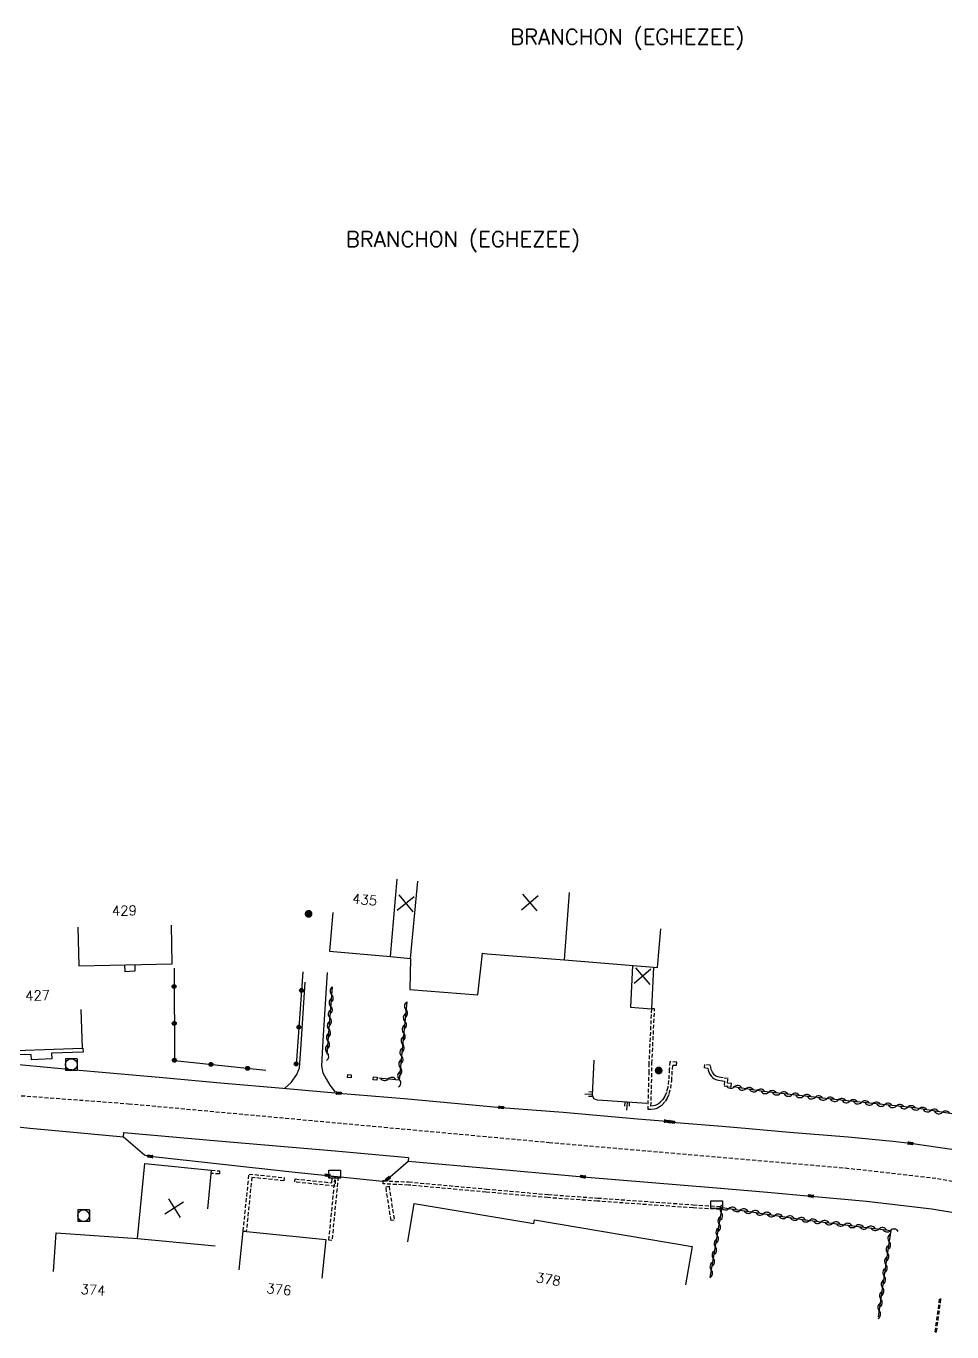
# Model space of a CAD drawing. Header units: millimetres. Extents: x 192012 to 193000, y 146394 to 147000.
# Drawn here: x 192880.8 to 193000, y 146596.6 to 146764.8 of the extents above; entities that cross this region are included whole.
import ezdxf
from ezdxf.enums import TextEntityAlignment as Align

# ---------------------------------------------------------------- set-up
doc = ezdxf.new("R2010")
doc.units = ezdxf.units.MM
doc.linetypes.add('DASHED', pattern=[0.75, 0.5, -0.25])
doc.layers.get('0').update_dxf_attribs({"linetype": 'CONTINUOUS'})
for name, color, linetype in [('W0001', 6, 'DASHED'), ('W0008', 7, 'CONTINUOUS'), ('W0100', 7, 'CONTINUOUS'), ('W0105', 7, 'CONTINUOUS'), ('W0112', 1, 'DASHED'), ('W0211', 2, 'CONTINUOUS'), ('W0310', 3, 'CONTINUOUS'), ('W0322', 7, 'CONTINUOUS'), ('W0400', 7, 'CONTINUOUS'), ('W0420', 7, 'CONTINUOUS'), ('W0980', 7, 'CONTINUOUS'), ('W0991', 7, 'CONTINUOUS'), ('W1102', 7, 'CONTINUOUS'), ('W1471', 7, 'CONTINUOUS'), ('W1473', 7, 'CONTINUOUS')]:
    doc.layers.add(name, color=color, linetype=linetype)
doc.styles.get("Standard").update_dxf_attribs({"font": 'romans.shx', "width": 0.85})

# ---------------------------------------------------------------- blocks, each defined once
blk = doc.blocks.new('T420')
for p, q in [((0.75, 0.75), (-0.75, 0.75)), ((-0.75, 0.75), (-0.75, -0.75)), ((0.75, 0.75), (0.75, -0.75)), ((0.75, -0.75), (-0.75, -0.75))]:
    blk.add_line(p, q)
blk.add_ellipse((0, 0), major_axis=(-0.53, 0.53), ratio=1, start_param=3.926991, end_param=10.210176)
blk = doc.blocks.new('T400')
for p, q in [((-0.15, 0.3), (0.15, 0.3)), ((-0.15, -0.25), (-0.15, 0.3)), ((-0.15, 0.15), (0.15, 0.15)), ((-0.15, 0), (0.15, 0)), ((0.15, 0.3), (0.15, -0.25)), ((-0.15, -0.15), (0.15, -0.15)), ((-0.15, -0.25), (-0.15, -0.3)), ((-0.15, -0.3), (0.15, -0.3)), ((0.15, -0.3), (0.15, -0.25))]:
    blk.add_line(p, q)
blk = doc.blocks.new('t991o')
at = {"color": 0, "linetype": 'Continuous'}
for p, q in [((-1, 1), (1, -1)), ((-1, -1), (1, 1))]:
    blk.add_line(p, q, dxfattribs=at)
blk = doc.blocks.new('T1471')
at = {"color": 0, "linetype": 'Continuous', "flags": 128}
blk.add_lwpolyline([(-0.75, -0.5), (-0.75, 0.5), (0.75, 0.5), (0.75, -0.5), (-0.75, -0.5)], dxfattribs=at)
blk = doc.blocks.new('t322o')
at = {"color": 0, "linetype": 'Continuous'}
for radius in [0.25, 0.15]:
    blk.add_circle((0, 0), radius, dxfattribs=at)
blk = doc.blocks.new('t310o')
at = {"color": 0, "linetype": 'Continuous'}
for centre, start, end in [((-0.5, 0.38), 216.8699, 323.1304), ((0.5, -0.37), 36.8699, 143.1303)]:
    blk.add_arc(centre, 0.625, start, end, dxfattribs=at)
blk = doc.blocks.new('t211o')
at = {"color": 0, "linetype": 'Continuous'}
for p, q in [((-0.29, 0.5), (-0.29, 0)), ((0, 1), (0, 0)), ((0.29, 0.5), (0.29, 0))]:
    blk.add_line(p, q, dxfattribs=at)
blk = doc.blocks.new('T1473')
at = {"color": 0, "linetype": 'Continuous', "const_width": 0.5, "flags": 128}
blk.add_lwpolyline([(-0.25, 0, 1), (0.25, 0, 1)], format="xyb", close=True, dxfattribs=at)

msp = doc.modelspace()

# ---------------------------------------------------------------- linework, layer by layer
at = {"layer": 'W0001'}
msp.add_lwpolyline([(192666.86, 146686.55), (192679.9, 146686.85), (192689.88, 146685.54), (192699.17, 146683.23), (192709.76, 146680.47), (192724.86, 146673.16), (192727.84, 146667.94), (192741.64, 146658.31), (192745.07, 146656.87), (192749.14, 146654.53), (192758.02, 146650.61), (192766.55, 146647.83), (192774.57, 146645.89), (192786.86, 146643.72), (192796.22, 146641.99), (192821.5, 146636.98), (192845.18, 146632.42), (192859.98, 146629.66), (192878.69, 146627.15), (192894.01, 146626.01), (192948.13, 146621.03), (192986.28, 146617.74), (192998.13, 146616.39), (193000, 146616.05)], dxfattribs=at)
at = {"layer": 'W0008'}
for points in [[(192919.59, 146642.89), (192919.01, 146634.13), (192918.82, 146630.88), (192919, 146629.98), (192919.42, 146629.22), (192919.93, 146628.39), (192920.61, 146627.48)], [(192914.12, 146628.01), (192914.93, 146628.73), (192915.65, 146629.77), (192916, 146630.61), (192916.16, 146633), (192916.74, 146641.68)], [(192879.85, 146631.05), (192887.15, 146630.35), (192898.42, 146629.39), (192905.83, 146628.7), (192913.86, 146628.01), (192921.05, 146627.36), (192929.47, 146626.68), (192941.96, 146625.54), (192949.96, 146624.9), (192959.54, 146624.05), (192963.29, 146623.74), (192963.58, 146623.7), (192963.95, 146623.65), (192970.44, 146623.12), (192973.86, 146622.8), (192979.11, 146622.36), (192986.64, 146621.74), (192992.41, 146621.19), (192994.66, 146620.91), (192998.48, 146620.38), (193000, 146620.14)], [(192879.37, 146623.06), (192881.27, 146622.86), (192887.37, 146622.3), (192893.35, 146621.76), (192893.37, 146622.3), (192905.49, 146621.21), (192920.58, 146619.93), (192930.02, 146619.07), (192930.01, 146618.6), (192940.67, 146617.68), (192951.12, 146616.73), (192952.52, 146616.61), (192969.69, 146615.17), (192976.24, 146614.61), (192981.87, 146614.12), (192988.99, 146613.46), (192997.43, 146612.46), (193000, 146612.02)], [(192893.35, 146621.76), (192896.06, 146619.44), (192896.44, 146619.3), (192896.8, 146619.24), (192915, 146617.24), (192919.63, 146616.78), (192926.71, 146616.02), (192926.73, 146616.1), (192927.16, 146616.15), (192927.4, 146616.35), (192930.01, 146618.6)]]:
    msp.add_lwpolyline(points, dxfattribs=at)
at = {"layer": 'W0100'}
msp.add_line((192961.6, 146643.6), (192961.32, 146638.23), dxfattribs=at)
for points in [[(192920.31, 146650.62), (192919.88, 146645.64), (192927.74, 146644.96), (192930.29, 146644.71), (192930.22, 146640.7), (192938.97, 146640.03), (192939.57, 146645.38), (192939.81, 146645.33), (192940.17, 146645.29), (192950.12, 146644.55), (192962.1, 146643.55), (192962.51, 146648.54)], [(192887.48, 146648.76), (192887.58, 146643.76), (192899.62, 146644), (192899.52, 146649)], [(192958.9, 146643.82), (192958.61, 146638.43), (192961.32, 146638.23)], [(192873, 146641.06), (192873.16, 146636.06), (192876.89, 146636.18), (192877.01, 146632.76), (192888.08, 146633.15), (192887.9, 146638.15)], [(192884.32, 146604.41), (192884.68, 146609.39), (192895.17, 146608.64), (192896.09, 146618.29), (192904.65, 146617.43), (192904.15, 146612.45)], [(192929.96, 146608.21), (192930.78, 146613.15), (192946.18, 146610.6), (192946.25, 146611.04), (192966.55, 146607.61), (192965.72, 146602.68)], [(192908.25, 146604.62), (192908.75, 146609.6), (192919.39, 146608.51), (192918.89, 146603.54)]]:
    msp.add_lwpolyline(points, dxfattribs=at)
at = {"layer": 'W0105'}
for p, q in [((192893.48, 146643.88), (192893.5, 146643)), ((192894.8, 146643.9), (192894.82, 146643.06)), ((192894.82, 146643.06), (192893.5, 146643)), ((192888.12, 146633.16), (192888.14, 146632.63))]:
    msp.add_line(p, q, dxfattribs=at)
msp.add_lwpolyline([(192888.14, 146632.63), (192884.08, 146632.52), (192884.12, 146631.79), (192881.5, 146631.64), (192881.48, 146632.34), (192876.48, 146632.23), (192876.34, 146636.08)], dxfattribs=at)
at = {"layer": 'W0112'}
for p, q in [((192964.07, 146630.98), (192964.54, 146630.95)), ((192922.18, 146629.37), (192922.21, 146629.77)), ((192922.64, 146629.33), (192922.18, 146629.37)), ((192925.48, 146629.07), (192925.52, 146629.47)), ((192925.97, 146629.02), (192925.48, 146629.07)), ((192970.68, 146628.31), (192971.58, 146628.21)), ((192904.66, 146617.44), (192905.71, 146617.36)), ((192905.71, 146617.36), (192905.69, 146616.96)), ((192908.76, 146609.6), (192909.51, 146616.95)), ((192909.51, 146616.95), (192914.05, 146616.48)), ((192920.98, 146616.56), (192920.19, 146608.41)), ((192927.13, 146615.32), (192927.53, 146615.38)), ((192927.8, 146610.97), (192927.13, 146615.32)), ((192966.69, 146612.99), (192970.17, 146612.79)), ((192998.02, 146596.62), (192998.6, 146600.86)), ((192997.85, 146596.64), (192998.02, 146596.62))]:
    msp.add_line(p, q, dxfattribs=at)
for points in [[(192961.32, 146638.23), (192960.99, 146631.2), (192960.98, 146630.19), (192960.84, 146625.29), (192961.24, 146625.29), (192961.67, 146625.35), (192961.91, 146625.41), (192962.12, 146625.49), (192962.43, 146625.67), (192962.7, 146625.87), (192963.11, 146626.3), (192963.4, 146626.78), (192963.62, 146627.33), (192963.8, 146628), (192963.93, 146628.95), (192964.02, 146630.41), (192964.07, 146630.98)], [(192961.39, 146631.19), (192961.72, 146638.21), (192961.32, 146638.23)], [(192964.54, 146630.95), (192964.57, 146631.35), (192963.7, 146631.41), (192963.62, 146630.44), (192963.53, 146628.99), (192963.41, 146628.08), (192963.24, 146627.46), (192963.04, 146626.96), (192962.79, 146626.55), (192962.43, 146626.17), (192962.21, 146626.01), (192961.95, 146625.86), (192961.79, 146625.79), (192961.59, 146625.74), (192961.22, 146625.69), (192961.25, 146625.69), (192961.38, 146630.18), (192961.39, 146631.19)], [(192968.9, 146630.97), (192968.16, 146631.04), (192968.12, 146630.65)], [(192968.12, 146630.65), (192968.57, 146630.6), (192968.63, 146630.31), (192968.81, 146629.85), (192969.12, 146629.43), (192969.4, 146629.22), (192969.73, 146629.08), (192969.95, 146629.03), (192970.48, 146628.95), (192970.74, 146628.9), (192970.68, 146628.31)], [(192971.58, 146628.21), (192971.62, 146628.61), (192971.12, 146628.66), (192971.18, 146629.24), (192970.54, 146629.34), (192970.02, 146629.42), (192969.85, 146629.46), (192969.6, 146629.57), (192969.41, 146629.71), (192969.16, 146630.05), (192969.02, 146630.42), (192968.9, 146630.97)], [(192922.21, 146629.77), (192922.68, 146629.73), (192922.64, 146629.33)], [(192925.52, 146629.47), (192926, 146629.42), (192925.97, 146629.02)], [(192905.69, 146616.96), (192904.63, 146617.04), (192904.66, 146617.44)], [(192915.45, 146616.32), (192920.18, 146615.83), (192920.23, 146616.66), (192920.98, 146616.56)], [(192909.86, 146616.52), (192909.16, 146609.56), (192908.76, 146609.6)], [(192914.05, 146616.48), (192914.01, 146616.08), (192909.86, 146616.52)], [(192920.56, 146615.39), (192915.41, 146615.93), (192915.45, 146616.32)], [(192920.19, 146608.41), (192919.79, 146608.45), (192920.55, 146616.21), (192920.61, 146616.2), (192920.56, 146615.39)], [(192930.02, 146615.53), (192926.77, 146615.68), (192926.79, 146616.08)], [(192926.79, 146616.08), (192930.05, 146615.93), (192940.07, 146615.02), (192948.02, 146614.31), (192954.4, 146613.86), (192966.69, 146612.99)], [(192927.53, 146615.38), (192928.2, 146611.03), (192927.8, 146610.97)], [(192970.17, 146612.79), (192970.15, 146612.39), (192966.67, 146612.59), (192954.37, 146613.46), (192947.99, 146613.91), (192940.03, 146614.62), (192930.02, 146615.53)], [(192997.85, 146596.64), (192998.43, 146600.87), (192998.6, 146600.86)]]:
    msp.add_lwpolyline(points, dxfattribs=at)
at = {"layer": 'W0211'}
msp.add_lwpolyline([(192960.71, 146626.02), (192954.38, 146626.45), (192953.92, 146626.64), (192953.73, 146627.09), (192953.94, 146631.62)], dxfattribs=at)
at = {"layer": 'W0310'}
msp.add_line((192920.22, 146641.05), (192919.54, 146632.4), dxfattribs=at)
for points in [[(192929.81, 146639.11), (192928.83, 146629.06), (192926.24, 146629.31)], [(193000, 146624.69), (192995.19, 146625.47), (192984.93, 146626.53), (192975.74, 146627.57), (192971.86, 146628.19)], [(192968.86, 146603.63), (192970.43, 146612.63), (192981.07, 146611.04), (192992.15, 146609.67), (192991.85, 146607.76), (192990.53, 146598.58)]]:
    msp.add_lwpolyline(points, dxfattribs=at)
at = {"layer": 'W0322'}
msp.add_line((192916.43, 146642.97), (192915.57, 146631.03), dxfattribs=at)
msp.add_lwpolyline([(192899.85, 146643.48), (192899.9, 146631.57), (192911.67, 146630.31)], dxfattribs=at)
at = {"layer": 'W1102'}
for p, q in [((192927.74, 146644.96), (192928.6, 146654.92)), ((192930.29, 146644.71), (192931.24, 146654.67)), ((192950.12, 146644.55), (192950.76, 146653.19)), ((192895.17, 146608.64), (192905.13, 146607.7))]:
    msp.add_line(p, q, dxfattribs=at)

# ---------------------------------------------------------------- block references
at = {"layer": 'W0211'}
for p, rotation in [((192953.74, 146627.25), 87.37265052168209), ((192958.22, 146626.19), 176.1767851553208)]:
    msp.add_blockref('t211o', p, dxfattribs=dict(at, rotation=rotation))
at = {"layer": 'W0310'}
for p, rotation in [((192920.14, 146640.06), 265.5259500387459), ((192920.02, 146638.56), 265.5259500387459), ((192929.71, 146638.11), 264.4259433920842), ((192919.91, 146637.07), 265.5259500387459), ((192929.57, 146636.62), 264.4259433920842), ((192919.67, 146634.08), 265.5259500387459), ((192919.79, 146635.57), 265.5259500387459), ((192929.42, 146635.13), 264.4259433920842), ((192919.55, 146632.58), 265.5259500387459), ((192929.28, 146633.64), 264.4259433920842), ((192929.13, 146632.14), 264.4259433920842), ((192928.84, 146629.16), 264.4259433920842), ((192928.98, 146630.65), 264.4259433920842), ((192927.43, 146629.2), 174.3945638451835), ((192971.97, 146628.17), 171.0197307428717), ((192973.46, 146627.93), 171.0197307428717), ((192974.94, 146627.7), 171.0197307428717), ((192976.42, 146627.5), 173.547581297703), ((192977.91, 146627.33), 173.547581297703), ((192979.4, 146627.16), 173.547581297703), ((192980.89, 146626.99), 173.547581297703), ((192982.39, 146626.82), 173.547581297703), ((192983.88, 146626.65), 173.547581297703), ((192985.37, 146626.49), 174.0628450280803), ((192986.86, 146626.33), 174.0628450280803), ((192988.35, 146626.18), 174.0628450280803), ((192989.84, 146626.02), 174.0628450280803), ((192991.33, 146625.87), 174.0628450280803), ((192992.83, 146625.71), 174.0628450280803), ((192994.32, 146625.56), 174.0628450280803), ((192995.81, 146625.37), 170.8046258690741), ((192997.29, 146625.13), 170.8046258690741), ((192998.77, 146624.89), 170.8046258690741), ((192970.06, 146610.52), 80.08413552034), ((192970.32, 146612), 80.08413552034), ((192971.28, 146612.5), 351.4834824472395), ((192972.76, 146612.28), 351.4834824472395), ((192974.25, 146612.06), 351.4834824472395), ((192975.73, 146611.84), 351.4834824472395), ((192977.21, 146611.61), 351.4834824472395), ((192978.7, 146611.39), 351.4834824472395), ((192980.18, 146611.17), 351.4834824472395), ((192969.8, 146609.04), 80.08413552034), ((192981.67, 146610.96), 352.9747922379194), ((192983.16, 146610.78), 352.9747922379194), ((192984.64, 146610.6), 352.9747922379194), ((192986.13, 146610.41), 352.9747922379194), ((192987.62, 146610.23), 352.9747922379194), ((192989.11, 146610.05), 352.9747922379194), ((192990.6, 146609.86), 352.9747922379194), ((192992.09, 146609.68), 352.9747922379194), ((192969.55, 146607.57), 80.08413552034), ((192991.93, 146608.25), 261.0489003962246), ((192969.29, 146606.09), 80.08413552034), ((192991.71, 146606.77), 261.7790391232434), ((192969.03, 146604.61), 80.08413552034), ((192991.28, 146603.8), 261.7790391232434), ((192991.5, 146605.29), 261.7790391232434), ((192991.07, 146602.32), 261.7790391232434), ((192990.85, 146600.83), 261.7790391232434), ((192990.64, 146599.35), 261.7790391232434)]:
    msp.add_blockref('t310o', p, dxfattribs=dict(at, rotation=rotation))
at = {"layer": 'W0322'}
for p, rotation in [((192899.86, 146641.1), 270.2646708623139), ((192916.26, 146640.6), 265.9061332905639), ((192899.88, 146636.35), 270.2646708623139), ((192915.92, 146635.87), 265.9061332905639), ((192899.9, 146631.6), 270.2646708623139), ((192904.6, 146631.07), 353.8575982719586), ((192909.32, 146630.56), 353.8575982719586), ((192915.58, 146631.13), 265.9061332905639)]:
    msp.add_blockref('t322o', p, dxfattribs=dict(at, rotation=rotation))
at = {"layer": 'W0400'}
for p, rotation in [((192921.05, 146627.36), 264.8370213359585), ((192941.96, 146625.54), 264.8086146696709), ((192963.29, 146623.74), 265.2764844387532), ((192963.95, 146623.65), 262.2465017732964), ((192994.66, 146620.91), 262.9204865550478), ((192896.8, 146619.24), 79.97280892987453), ((192919.63, 146616.78), 84.37151991115691), ((192927.4, 146616.35), 128.8357307273422), ((192952.52, 146616.61), 85.0794209320998), ((192981.87, 146614.12), 85.02584464758263)]:
    msp.add_blockref('T400', p, dxfattribs=dict(at, rotation=rotation))
at = {"layer": 'W0420'}
for p in [(192886.63, 146631.05), (192888.2, 146611.59)]:
    msp.add_blockref('T420', p, dxfattribs=at)
at = {"layer": 'W0991'}
for p, rotation in [((192929.68, 146651.81), 354.5111637374277), ((192945.66, 146651.9), 355.7731839234308), ((192960.17, 146642.45), 355.771567780943), ((192899.88, 146612.55), 257.4748386124174)]:
    msp.add_blockref('t991o', p, dxfattribs=dict(at, rotation=rotation))
at = {"layer": 'W1471'}
for p in [(192920.55, 146616.94), (192969.72, 146613)]:
    msp.add_blockref('T1471', p, dxfattribs=at)
at = {"layer": 'W1473'}
for p in [(192917.18, 146650.46), (192962.25, 146630.28)]:
    msp.add_blockref('T1473', p, dxfattribs=at)

# ---------------------------------------------------------------- texts
at = {"layer": 'W0980'}
for p in [(192958.22, 146763.25), (192937.05, 146737.2)]:
    msp.add_text('BRANCHON (EGHEZEE)', height=2, dxfattribs=at).set_placement(p, align=Align.MIDDLE)
at = {"layer": 'W0991'}
for s, height, rotation, p in [('435', 1.249, 355.0394, (192924.41, 146652.28)), ('429', 1.25, 1.1329, (192893.46, 146650.88)), ('427', 1.249, 2.0609, (192882.29, 146639.95)), ('378', 1.25, 350.4135, (192948.05, 146603.4)), ('374', 1.249, 355.9009, (192889.43, 146602.04)), ('376', 1.25, 354.1944, (192913.36, 146602.09))]:
    msp.add_text(s, height=height, rotation=rotation, dxfattribs=at).set_placement(p, align=Align.MIDDLE)

doc.saveas('drawing.dxf')
